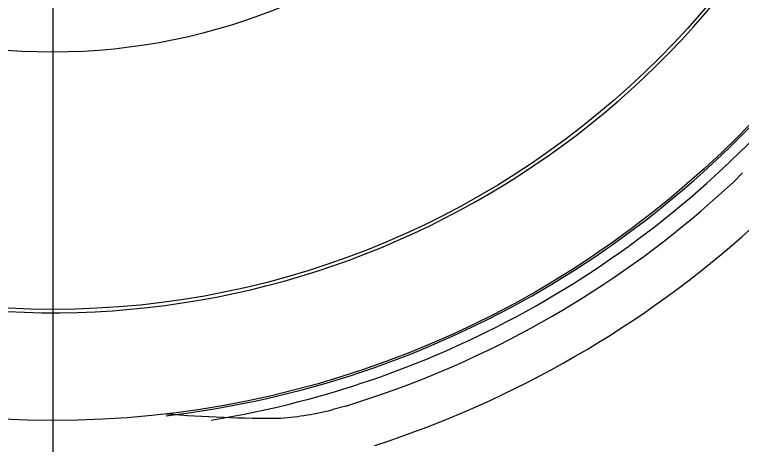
# Model space of a CAD drawing. Header units: millimetres. Extents: x -60 to 7633, y -2614 to 2146.
# Drawn here: x 3554.36 to 3562.23, y -2357.21 to -2352.56 of the extents above; entities that cross this region are included whole.
import ezdxf
from ezdxf.lldxf.tags import DXFTag

# ---------------------------------------------------------------- set-up
doc = ezdxf.new("R2010")
doc.units = ezdxf.units.MM
doc.layers.get('0').update_dxf_attribs({"color": 250})
tags = doc.linetypes.add('CENTER2', pattern=[28.575, 19.05, -3.175, 3.175, -3.175]).pattern_tags.tags
tags[10:11] = [DXFTag(74, 4), DXFTag(75, 0), DXFTag(340, '0'), DXFTag(46, 0.0), DXFTag(50, 0.0), DXFTag(44, 0.0), DXFTag(45, 0.0)]
tags[8:9] = [DXFTag(74, 4), DXFTag(75, 0), DXFTag(340, '0'), DXFTag(46, 0.0), DXFTag(50, 0.0), DXFTag(44, 0.0), DXFTag(45, 0.0)]
tags[6:7] = [DXFTag(74, 4), DXFTag(75, 0), DXFTag(340, '0'), DXFTag(46, 0.0), DXFTag(50, 0.0), DXFTag(44, 0.0), DXFTag(45, 0.0)]
tags[4:5] = [DXFTag(74, 4), DXFTag(75, 0), DXFTag(340, '0'), DXFTag(46, 0.0), DXFTag(50, 0.0), DXFTag(44, 0.0), DXFTag(45, 0.0)]

msp = doc.modelspace()

# ---------------------------------------------------------------- linework, layer by layer
at = {"linetype": 'CENTER2'}
msp.add_line((3554.7708, -2326.4654), (3554.7708, -2366.4654), dxfattribs=at)
at = {"linetype": 'Continuous'}
for p, q in [((3562.2291, -2354.2705), (3562.1277, -2354.3721)), ((3561.881, -2354.5947), (3562.1277, -2354.3721)), ((3557.9397, -2356.7901), (3558.2558, -2356.6877)), ((3557.9397, -2356.7901), (3557.801, -2356.827))]:
    msp.add_line(p, q, dxfattribs=at)
for radius in [32.5, 31.9997, 10.48, 9.28, 6.5]:
    msp.add_circle((3554.7708, -2346.4654), radius, dxfattribs=at)
for centre, radius, start, end in [((3554.7708, -2346.4654), 9.315, 255, 195), ((3554.7708, -2346.4654), 10.5, 276.70181, 323.92622), ((3554.7708, -2346.4654), 10.6155, 279.28714, 320.91422), ((3554.7708, -2346.4654), 10.8, 288.82537, 311.17463), ((3554.7708, -2346.4654), 11.3, 287.96324, 312.03676), ((3557.1196, -2343.6696), 13.2503, 265.12939, 270.51837), ((3556.994, -2353.6744), 3.2543, 274.32689, 284.35866)]:
    msp.add_arc(centre, radius, start, end, dxfattribs=at)

doc.saveas('drawing.dxf')
